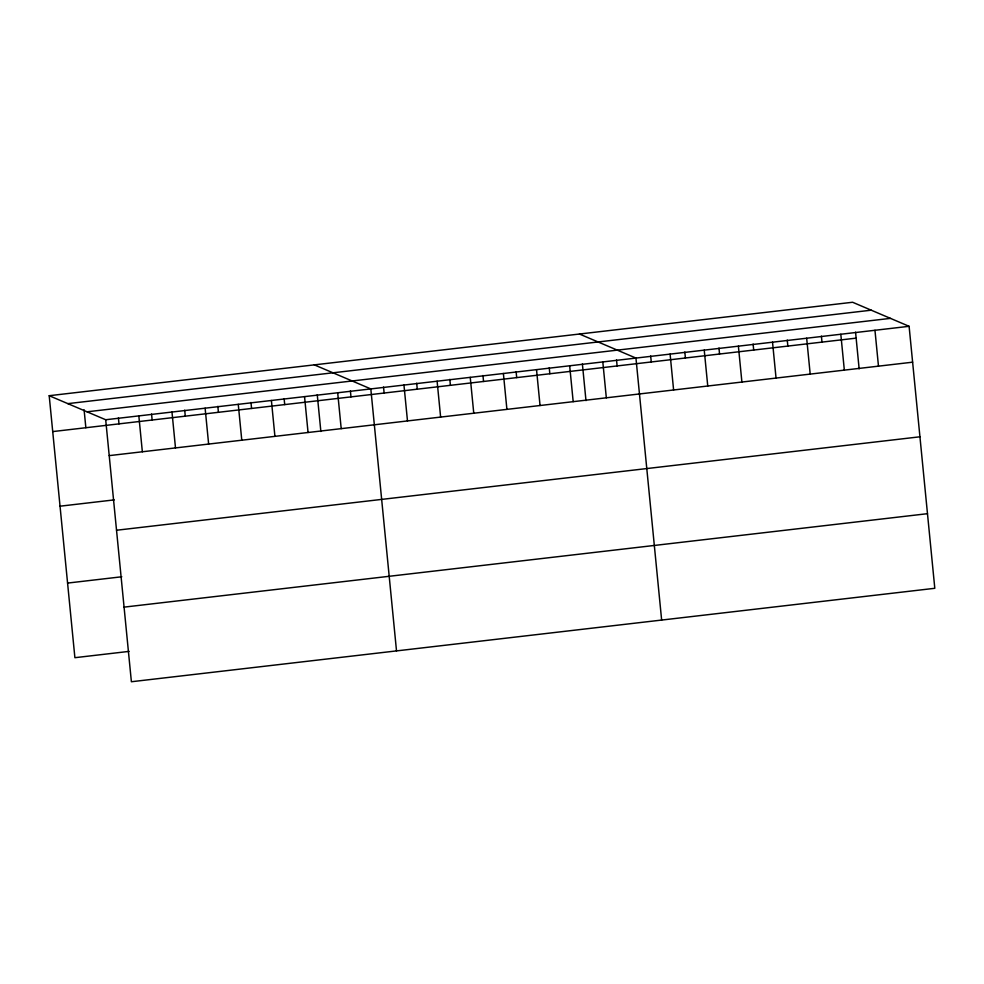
<?xml version="1.0" encoding="UTF-8"?>
<svg xmlns="http://www.w3.org/2000/svg" width="984" height="984" viewBox="0 0 984 984"><rect width="100%" height="100%" fill="white"/><g stroke="black" fill="none" stroke-linecap="round" stroke-linejoin="round"><path stroke-width="1.48" d="M49.2 395.703L852.611 302.26L909.105 326.307L934.8 588.297L131.389 681.74L105.694 419.75L49.2 395.703L74.895 657.693L129.125 651.383M67.847 403.637L871.258 310.194M87.047 411.804L890.471 318.373M105.694 419.75L909.105 326.307M52.718 431.582L856.129 338.139M109.212 455.629L912.623 362.186M60.036 506.194L114.267 499.884M116.53 530.241L919.942 436.798M67.576 583.082L121.807 576.772M124.07 607.128L927.481 513.685M579.453 334.031L635.947 358.078L661.642 620.068M314.327 364.867L370.82 388.914L396.515 650.904M874.961 330.28L878.478 366.159M855.551 332.161L859.143 368.865M840.816 334.24L844.334 370.119M821.406 336.122L821.984 342.112M806.671 338.213L810.189 374.092M787.261 340.095L787.84 346.073M772.526 342.186L776.044 378.065M753.117 344.068L753.695 350.046M738.381 346.159L741.899 382.038M718.972 348.041L719.55 354.019M704.236 350.132L707.754 386.011M684.827 352.014L685.405 357.992M670.092 354.105L673.609 389.984M650.682 355.987L651.26 361.964M616.538 359.959L617.116 365.937M602.811 361.928L606.328 397.807M582.38 363.92L585.984 400.636M569.662 365.777L573.18 401.656M549.244 367.782L549.835 373.76M536.526 369.64L540.044 405.519M516.108 371.632L516.686 377.61M503.39 373.489L506.908 409.369M482.959 375.494L483.55 381.472M470.241 377.352L473.759 413.231M449.823 379.344L450.414 385.322M437.105 381.202L440.623 417.081M416.687 383.194L417.265 389.172M403.957 385.052L407.487 420.931M383.539 387.056L384.129 393.034M350.402 390.906L350.981 396.884M337.684 392.764L341.202 428.643M317.254 394.756L320.858 431.472M304.536 396.613L308.053 432.493M284.118 398.618L284.708 404.596M271.399 400.476L274.917 436.355M250.982 402.468L251.56 408.446M238.263 404.326L241.781 440.205M217.833 406.331L218.423 412.308M205.115 408.188L208.633 444.067M184.697 410.18L185.287 416.158M171.979 412.038L175.496 447.917M151.561 414.03L152.139 420.008M138.83 415.888L142.348 451.767M118.412 417.892L119.002 423.87M84.095 409.787L85.854 427.72"/></g></svg>
